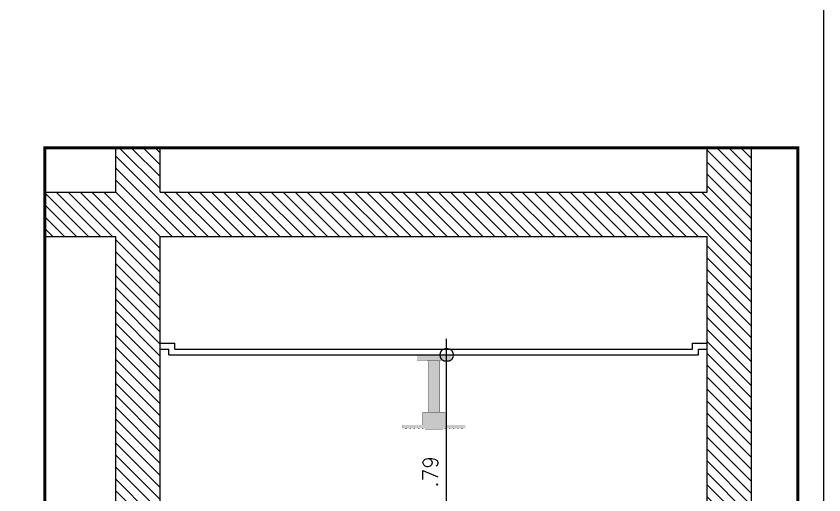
# Model space of a CAD drawing. Header units: millimetres. Extents: x 2182 to 2335, y 1488 to 1614.
# Drawn here: x 2304.948 to 2307.679, y 1511.668 to 1513.285 of the extents above; entities that cross this region are included whole.
import ezdxf

# ---------------------------------------------------------------- set-up
doc = ezdxf.new("R2010")
doc.units = ezdxf.units.MM
doc.linetypes.add('DIVIDE', pattern=[1.25, 0.5, -0.25, 0, -0.25, 0, -0.25])
for name, color, linetype in [('AI-Equip san', 1, 'Continuous'), ('COTA', 250, 'Continuous'), ('Hachura', 8, 'Continuous'), ('PAREDE', 7, 'Continuous'), ('Prancha', 6, 'Continuous'), ('TEXTO', 7, 'Continuous')]:
    doc.layers.add(name, color=color, linetype=linetype)
doc.layers.add('AI-Hatch equip san', color=255, linetype='Continuous', lineweight=0)
doc.styles.add('NORMAL', font='romans.shx')
doc.dimstyles.new('D25', dxfattribs={"dimtxt": 0.05, "dimasz": 0.045, "dimexe": 0.18, "dimexo": 0.0625, "dimgap": 0.03, "dimtad": 1, "dimzin": 4, "dimdsep": 46, "dimtxsty": 'NORMAL', "dimblk1": 'DOT1', "dimblk2": 'DOT1', "dimsah": 1, "dimcen": 0.045, "dimse1": 1, "dimse2": 1, "dimclrd": 256, "dimclre": 256, "dimclrt": 7, "dimaunit": 1, "dimadec": 0, "dimazin": 0, "dimtfac": 1, "dimtix": 1, "dimtmove": 2, "dimatfit": 3, "dimldrblk": 'SMALL', "dimfxl": 1, "dimtvp": 1.75, "dimtolj": 1, "dimtzin": 0, "dimarcsym": 0})

# ---------------------------------------------------------------- blocks, each defined once
blk = doc.blocks.new('CHROMO DE TETO - 1979 CTET')
at = {"layer": 'AI-Hatch equip san'}
for points in [[(0.0566, 0.2345), (0.0567, 0.2345), (0.0569, 0.2346), (0.057, 0.2346), (0.0571, 0.2347), (0.0573, 0.2347), (0.0574, 0.2348), (0.0575, 0.2349), (0.0576, 0.235), (0.0577, 0.2351), (0.0578, 0.2352), (0.0579, 0.2353), (0.0579, 0.2355), (0.058, 0.2356), (0.058, 0.2357), (0.0581, 0.2362), (0.0581, 0.2522), (-0.0034, 0.2522), (-0.0579, 0.2522), (-0.0579, 0.236), (-0.0579, 0.2357), (-0.0579, 0.2356), (-0.0578, 0.2355), (-0.0577, 0.2353), (-0.0577, 0.2352), (-0.0576, 0.2351), (-0.0575, 0.235), (-0.0574, 0.2349), (-0.0573, 0.2348), (-0.0571, 0.2347), (-0.057, 0.2347), (-0.0569, 0.2346), (-0.0567, 0.2346), (-0.0566, 0.2345), (-0.0564, 0.2345), (0.0034, 0.2345)], [(-0.0726, 0.0045), (-0.0728, 0.0046), (-0.0729, 0.0046), (-0.0731, 0.0046), (-0.0732, 0.0046), (-0.0734, 0.0046), (-0.0735, 0.0046), (-0.0737, 0.0046), (-0.0738, 0.0046), (-0.074, 0.0046), (-0.0741, 0.0046), (-0.0743, 0.0046), (-0.0745, 0.0045), (-0.0746, 0.0045), (-0.0753, 0.0044), (-0.0759, 0.0044), (-0.0766, 0.0043), (-0.0774, 0.0042), (-0.078, 0.0042), (-0.0785, 0.0041), (-0.0785, 0.0028), (-0.0789, 0.0026), (-0.0824, 0.0026), (-0.0827, 0.0029), (-0.0827, 0.0042), (-0.0831, 0.0042), (-0.0838, 0.0042), (-0.0845, 0.0043), (-0.0852, 0.0044), (-0.0859, 0.0044), (-0.0864, 0.0045), (-0.0866, 0.0045), (-0.0867, 0.0045), (-0.0869, 0.0046), (-0.087, 0.0046), (-0.0872, 0.0046), (-0.0873, 0.0046), (-0.0875, 0.0046), (-0.0876, 0.0046), (-0.0878, 0.0046), (-0.0879, 0.0046), (-0.0881, 0.0046), (-0.0882, 0.0046), (-0.0884, 0.0046), (-0.0886, 0.0045), (-0.089, 0.0045), (-0.0894, 0.0044), (-0.0901, 0.0044), (-0.0905, 0.0043), (-0.091, 0.0043), (-0.0916, 0.0042), (-0.0916, 0.0028), (-0.0919, 0.0026), (-0.0976, 0.0026), (-0.0978, 0.0029), (-0.0978, 0.0042), (-0.0982, 0.0042), (-0.0986, 0.0043), (-0.0992, 0.0043), (-0.0997, 0.0044), (-0.1, 0.0044), (-0.1003, 0.0045), (-0.1005, 0.0045), (-0.1006, 0.0045), (-0.1007, 0.0045), (-0.1008, 0.0045), (-0.1008, 0.0045), (-0.1009, 0.0046), (-0.101, 0.0046), (-0.101, 0.0046), (-0.1012, 0.0046), (-0.1013, 0.0046), (-0.1014, 0.0046), (-0.1015, 0.0046), (-0.1016, 0.0046), (-0.1017, 0.0046), (-0.1058, 0.0046), (-0.1058, 0.0155), (-0.0957, 0.0155), (-0.0393, 0.0155), (-0.0393, 0.057), (-0.0391, 0.0576), (-0.0388, 0.0581), (-0.0384, 0.0585), (-0.0379, 0.0587), (-0.0374, 0.0588), (-0.0191, 0.0588), (-0.0191, 0.2145), (-0.0191, 0.232), (-0.0206, 0.232), (-0.0211, 0.2322), (-0.0216, 0.2326), (-0.0218, 0.2331), (-0.0218, 0.2332), (-0.0218, 0.2331), (-0.0217, 0.2329), (-0.0217, 0.2328), (-0.0216, 0.2327), (-0.0215, 0.2326), (-0.0214, 0.2325), (-0.0213, 0.2324), (-0.0212, 0.2323), (-0.0211, 0.2322), (-0.0209, 0.2321), (-0.0208, 0.2321), (-0.0206, 0.2321), (-0.0205, 0.232), (-0.0203, 0.232), (0.0036, 0.232), (0.0205, 0.232), (0.0206, 0.232), (0.0208, 0.2321), (0.0209, 0.2321), (0.0211, 0.2321), (0.0212, 0.2322), (0.0213, 0.2323), (0.0214, 0.2324), (0.0215, 0.2325), (0.0216, 0.2326), (0.0217, 0.2327), (0.0218, 0.2328), (0.0219, 0.2331), (0.022, 0.2332), (0.0219, 0.2329), (0.0215, 0.2324), (0.021, 0.2321), (0.0206, 0.232), (0.0193, 0.232), (0.0193, 0.2145), (0.0193, 0.0588), (0.0377, 0.0588), (0.0382, 0.0587), (0.0387, 0.0583), (0.0391, 0.0579), (0.0394, 0.0574), (0.0394, 0.0569), (0.0394, 0.0155), (0.0966, 0.0155), (0.1059, 0.0155), (0.1059, 0.0046), (0.1019, 0.0046), (0.1017, 0.0046), (0.1017, 0.0046), (0.1015, 0.0046), (0.1014, 0.0046), (0.1014, 0.0046), (0.1012, 0.0046), (0.1011, 0.0046), (0.101, 0.0046), (0.101, 0.0045), (0.1009, 0.0045), (0.1008, 0.0045), (0.1008, 0.0045), (0.1004, 0.0045), (0.1002, 0.0044), (0.0999, 0.0044), (0.0992, 0.0043), (0.0987, 0.0043), (0.0983, 0.0042), (0.098, 0.0042), (0.098, 0.0028), (0.0976, 0.0026), (0.0919, 0.0026), (0.0917, 0.0029), (0.0917, 0.0042), (0.0912, 0.0043), (0.0907, 0.0043), (0.0902, 0.0044), (0.0896, 0.0044), (0.0888, 0.0045), (0.0887, 0.0045), (0.0885, 0.0046), (0.0884, 0.0046), (0.0882, 0.0046), (0.0881, 0.0046), (0.0879, 0.0046), (0.0878, 0.0046), (0.0876, 0.0046), (0.0875, 0.0046), (0.0873, 0.0046), (0.0872, 0.0046), (0.087, 0.0046), (0.0869, 0.0045), (0.0867, 0.0045), (0.0866, 0.0045), (0.0861, 0.0044), (0.0854, 0.0044), (0.0847, 0.0043), (0.084, 0.0042), (0.0833, 0.0042), (0.0828, 0.0042), (0.0828, 0.0028), (0.0825, 0.0026), (0.0789, 0.0026), (0.0787, 0.0029), (0.0787, 0.0041), (0.0781, 0.0042), (0.0775, 0.0042), (0.0768, 0.0043), (0.0761, 0.0044), (0.0755, 0.0044), (0.0751, 0.0045), (0.0746, 0.0045), (0.0744, 0.0046), (0.0743, 0.0046), (0.0741, 0.0046), (0.074, 0.0046), (0.0738, 0.0046), (0.0737, 0.0046), (0.0735, 0.0046), (0.0734, 0.0046), (0.0732, 0.0046), (0.0731, 0.0046), (0.0729, 0.0046), (0.0728, 0.0045), (0.0726, 0.0045), (0.0725, 0.0045), (0.072, 0.0044), (0.0713, 0.0044), (0.0706, 0.0043), (0.0698, 0.0042), (0.0692, 0.0042), (0.0687, 0.0041), (0.0687, 0.0028), (0.0684, 0.0026), (0.0648, 0.0026), (0.0646, 0.0029), (0.0646, 0.0041), (0.064, 0.0042), (0.0634, 0.0042), (0.0627, 0.0043), (0.062, 0.0044), (0.0613, 0.0044), (0.061, 0.0045), (0.0605, 0.0045), (0.0603, 0.0046), (0.0602, 0.0046), (0.06, 0.0046), (0.0599, 0.0046), (0.0597, 0.0046), (0.0596, 0.0046), (0.0594, 0.0046), (0.0593, 0.0046), (0.0591, 0.0046), (0.059, 0.0046), (0.0588, 0.0046), (0.0587, 0.0045), (0.0585, 0.0045), (0.0584, 0.0045), (0.0579, 0.0044), (0.0572, 0.0044), (0.0565, 0.0043), (0.0557, 0.0042), (0.0551, 0.0042), (0.0546, 0.0042), (0.0546, 0.0028), (0.0542, 0.0026), (0.0507, 0.0026), (0.0505, 0.0029), (0.0505, 0.0041), (0.0505, 0.0041), (0.0505, 0.0041), (0.0499, 0.0042), (0.0493, 0.0042), (0.0486, 0.0043), (0.0479, 0.0044), (0.0472, 0.0044), (0.0465, 0.0045), (0.0464, 0.0045), (0.0462, 0.0046), (0.0461, 0.0046), (0.0459, 0.0046), (0.0458, 0.0046), (0.0456, 0.0046), (0.0455, 0.0046), (0.0453, 0.0046), (0.0452, 0.0046), (0.045, 0.0046), (0.0449, 0.0046), (0.0447, 0.0046), (0.0446, 0.0045), (0.0444, 0.0045), (0.0442, 0.0045), (0.0438, 0.0044), (0.0431, 0.0044), (0.0424, 0.0043), (0.0416, 0.0042), (0.041, 0.0042), (0.0405, 0.0042), (0.0405, 0.0028), (0.0402, 0.0026), (0.0366, 0.0026), (0.0364, 0.0029), (0.0364, 0.0041), (0.0359, 0.0042), (0.0354, 0.0042), (0.0348, 0.0042), (0.0343, 0.0043), (0.0338, 0.0044), (0.0332, 0.0044), (0.0329, 0.0045), (0.0326, 0.0045), (0.0323, 0.0045), (0.0323, 0.0036), (0.0321, 0.003), (0.0318, 0.0025), (0.0314, 0.0021), (0.031, 0.0018), (0.0305, 0.0016), (0.03, 0.0015), (0.0296, 0.0014), (0.0001, 0.0014), (-0.0296, 0.0014), (-0.0301, 0.0015), (-0.0306, 0.0017), (-0.0311, 0.002), (-0.0315, 0.0023), (-0.0318, 0.0028), (-0.032, 0.0032), (-0.0321, 0.0036), (-0.0322, 0.0045), (-0.0325, 0.0045), (-0.0329, 0.0044), (-0.0334, 0.0044), (-0.034, 0.0043), (-0.0345, 0.0043), (-0.035, 0.0042), (-0.0356, 0.0042), (-0.0359, 0.0042), (-0.0362, 0.0041), (-0.0362, 0.0028), (-0.0366, 0.0026), (-0.0401, 0.0026), (-0.0403, 0.0029), (-0.0403, 0.0042), (-0.0408, 0.0042), (-0.0415, 0.0042), (-0.0422, 0.0043), (-0.0429, 0.0044), (-0.0436, 0.0044), (-0.0441, 0.0045), (-0.0443, 0.0045), (-0.0444, 0.0045), (-0.0446, 0.0046), (-0.0447, 0.0046), (-0.0449, 0.0046), (-0.045, 0.0046), (-0.0452, 0.0046), (-0.0453, 0.0046), (-0.0455, 0.0046), (-0.0456, 0.0046), (-0.0458, 0.0046), (-0.0459, 0.0046), (-0.0461, 0.0046), (-0.0462, 0.0045), (-0.0468, 0.0045), (-0.0472, 0.0044), (-0.0479, 0.0043), (-0.0487, 0.0043), (-0.0494, 0.0042), (-0.05, 0.0042), (-0.0503, 0.0041), (-0.0503, 0.0041), (-0.0503, 0.0028), (-0.0507, 0.0026), (-0.0542, 0.0026), (-0.0544, 0.0029), (-0.0544, 0.0042), (-0.0549, 0.0042), (-0.0556, 0.0042), (-0.0563, 0.0043), (-0.057, 0.0044), (-0.0577, 0.0044), (-0.0582, 0.0045), (-0.0584, 0.0045), (-0.0585, 0.0045), (-0.0587, 0.0046), (-0.0588, 0.0046), (-0.059, 0.0046), (-0.0591, 0.0046), (-0.0593, 0.0046), (-0.0594, 0.0046), (-0.0596, 0.0046), (-0.0597, 0.0046), (-0.0599, 0.0046), (-0.06, 0.0046), (-0.0602, 0.0046), (-0.0603, 0.0045), (-0.0609, 0.0045), (-0.0612, 0.0044), (-0.0618, 0.0044), (-0.0625, 0.0043), (-0.0633, 0.0042), (-0.0639, 0.0042), (-0.0644, 0.0041), (-0.0644, 0.0028), (-0.0648, 0.0026), (-0.0683, 0.0026), (-0.0686, 0.0029), (-0.0686, 0.0041), (-0.069, 0.0042), (-0.0697, 0.0042), (-0.0704, 0.0043), (-0.0711, 0.0044), (-0.0718, 0.0044), (-0.0723, 0.0045), (-0.0725, 0.0045)], [(-0.0033, 0.2345), (-0.0218, 0.2345), (-0.0218, 0.2335), (-0.0218, 0.2332), (-0.0218, 0.2331), (-0.0217, 0.2329), (-0.0217, 0.2328), (-0.0216, 0.2327), (-0.0215, 0.2326), (-0.0214, 0.2325), (-0.0213, 0.2324), (-0.0212, 0.2323), (-0.0211, 0.2322), (-0.0209, 0.2321), (-0.0208, 0.2321), (-0.0206, 0.2321), (-0.0205, 0.232), (-0.0203, 0.232), (0.0036, 0.232), (0.0205, 0.232), (0.0206, 0.232), (0.0208, 0.2321), (0.0209, 0.2321), (0.0211, 0.2321), (0.0212, 0.2322), (0.0213, 0.2323), (0.0214, 0.2324), (0.0215, 0.2325), (0.0216, 0.2326), (0.0217, 0.2327), (0.0218, 0.2328), (0.0219, 0.2329), (0.0219, 0.2331), (0.022, 0.2332), (0.022, 0.2335), (0.022, 0.2345)]]:
    blk.add_hatch(color=256, dxfattribs=at).paths.add_polyline_path(points)
at = {"color": 0, "const_width": 0.000417}
for points in [[(-0.0579, 0.236), (-0.0579, 0.2522)], [(-0.0579, 0.2522), (0.0036, 0.2522)], [(0.0581, 0.2522), (-0.0034, 0.2522)], [(0.0581, 0.236), (0.0581, 0.2522)], [(-0.0564, 0.2345), (-0.0564, 0.2345), (-0.0566, 0.2345), (-0.0567, 0.2346), (-0.0569, 0.2346), (-0.057, 0.2347), (-0.0571, 0.2347), (-0.0573, 0.2348), (-0.0574, 0.2349), (-0.0575, 0.235), (-0.0576, 0.2351), (-0.0577, 0.2352), (-0.0577, 0.2353), (-0.0578, 0.2355), (-0.0579, 0.2356), (-0.0579, 0.2357), (-0.0579, 0.236)], [(0.0034, 0.2345), (-0.0564, 0.2345)], [(-0.0218, 0.2335), (-0.0218, 0.2345)], [(-0.0203, 0.232), (-0.0203, 0.232), (-0.0205, 0.232), (-0.0206, 0.2321), (-0.0208, 0.2321), (-0.0209, 0.2321), (-0.0211, 0.2322), (-0.0212, 0.2323), (-0.0213, 0.2324), (-0.0214, 0.2325), (-0.0215, 0.2326), (-0.0216, 0.2327), (-0.0217, 0.2328), (-0.0217, 0.2329), (-0.0218, 0.2331), (-0.0218, 0.2332), (-0.0218, 0.2335)], [(-0.0203, 0.232), (0.0036, 0.232)], [(-0.0191, 0.2145), (-0.0191, 0.2323)], [(0.0205, 0.232), (-0.0034, 0.232)], [(-0.0033, 0.2345), (0.0566, 0.2345)], [(0.0193, 0.2145), (0.0193, 0.2323)], [(0.0205, 0.232), (0.0205, 0.232), (0.0206, 0.232), (0.0208, 0.2321), (0.0209, 0.2321), (0.0211, 0.2321), (0.0212, 0.2322), (0.0213, 0.2323), (0.0214, 0.2324), (0.0215, 0.2325), (0.0216, 0.2326), (0.0217, 0.2327), (0.0218, 0.2328), (0.0219, 0.2329), (0.0219, 0.2331), (0.022, 0.2332), (0.022, 0.2335)], [(0.022, 0.2335), (0.022, 0.2345)], [(0.0566, 0.2345), (0.0566, 0.2345), (0.0567, 0.2345), (0.0569, 0.2346), (0.057, 0.2346), (0.0571, 0.2347), (0.0573, 0.2347), (0.0574, 0.2348), (0.0575, 0.2349), (0.0576, 0.235), (0.0577, 0.2351), (0.0578, 0.2352), (0.0579, 0.2353), (0.0579, 0.2355), (0.058, 0.2356), (0.058, 0.2357), (0.0581, 0.236)], [(-0.0191, 0.0588), (-0.0191, 0.2145)], [(0.0193, 0.0588), (0.0193, 0.2145)], [(-0.0393, 0.0568), (-0.0393, 0.0568), (-0.0393, 0.057), (-0.0392, 0.0572), (-0.0392, 0.0574), (-0.0391, 0.0576), (-0.039, 0.0577), (-0.0389, 0.0579), (-0.0388, 0.0581), (-0.0387, 0.0582), (-0.0386, 0.0583), (-0.0384, 0.0584), (-0.0382, 0.0585), (-0.0381, 0.0586), (-0.0379, 0.0587), (-0.0377, 0.0588), (-0.0375, 0.0588)], [(-0.0393, 0.0154), (-0.0393, 0.0568)], [(0.0007, 0.0588), (-0.0373, 0.0588)], [(0.0007, 0.0588), (0.0374, 0.0588)], [(0.0394, 0.0568), (0.0394, 0.0568), (0.0394, 0.057), (0.0394, 0.0572), (0.0393, 0.0574), (0.0393, 0.0576), (0.0392, 0.0577), (0.0391, 0.0579), (0.039, 0.0581), (0.0388, 0.0582), (0.0387, 0.0583), (0.0385, 0.0584), (0.0384, 0.0585), (0.0382, 0.0586), (0.038, 0.0587), (0.0378, 0.0588), (0.0376, 0.0588)], [(0.0394, 0.0154), (0.0394, 0.0568)], [(-0.1058, 0.0046), (-0.1058, 0.0155)], [(-0.1058, 0.0155), (-0.0957, 0.0155)], [(-0.1058, 0.0046), (-0.1017, 0.0046)], [(-0.1005, 0.0045), (-0.1005, 0.0045), (-0.1006, 0.0045), (-0.1007, 0.0045), (-0.1008, 0.0045), (-0.1008, 0.0045), (-0.1009, 0.0046), (-0.101, 0.0046), (-0.1011, 0.0046), (-0.1011, 0.0046), (-0.1012, 0.0046), (-0.1013, 0.0046), (-0.1014, 0.0046), (-0.1014, 0.0046), (-0.1015, 0.0046), (-0.1016, 0.0046), (-0.1017, 0.0046)], [(-0.1005, 0.0045), (-0.1005, 0.0045), (-0.1004, 0.0045), (-0.1002, 0.0045), (-0.1, 0.0044), (-0.0998, 0.0044), (-0.0997, 0.0044), (-0.0995, 0.0044), (-0.0993, 0.0044), (-0.0992, 0.0043), (-0.099, 0.0043), (-0.0988, 0.0043), (-0.0987, 0.0043), (-0.0985, 0.0043), (-0.0983, 0.0043), (-0.0982, 0.0042), (-0.0978, 0.0042)], [(-0.0978, 0.0031), (-0.0978, 0.0042)], [(-0.0973, 0.0026), (-0.0973, 0.0026), (-0.0974, 0.0026), (-0.0974, 0.0026), (-0.0975, 0.0026), (-0.0975, 0.0026), (-0.0976, 0.0026), (-0.0976, 0.0027), (-0.0976, 0.0027), (-0.0977, 0.0027), (-0.0977, 0.0027), (-0.0977, 0.0028), (-0.0978, 0.0028), (-0.0978, 0.0029), (-0.0978, 0.0029), (-0.0978, 0.003), (-0.0978, 0.0031)], [(-0.0973, 0.0026), (-0.0921, 0.0026)], [(-0.0965, 0.0155), (0, 0.0155)], [(-0.0921, 0.0026), (-0.0921, 0.0026), (-0.092, 0.0026), (-0.092, 0.0026), (-0.092, 0.0026), (-0.092, 0.0026), (-0.0919, 0.0026), (-0.0919, 0.0026), (-0.0919, 0.0026), (-0.0919, 0.0026), (-0.0919, 0.0026), (-0.0918, 0.0026), (-0.0918, 0.0026), (-0.0918, 0.0027), (-0.0918, 0.0027), (-0.0917, 0.0027), (-0.0917, 0.0027), (-0.0917, 0.0027), (-0.0917, 0.0027), (-0.0917, 0.0027), (-0.0917, 0.0028), (-0.0916, 0.0028), (-0.0916, 0.0028), (-0.0916, 0.0028), (-0.0916, 0.0029), (-0.0916, 0.0029), (-0.0916, 0.0029), (-0.0916, 0.0029), (-0.0916, 0.0029), (-0.0916, 0.003), (-0.0916, 0.003), (-0.0916, 0.003), (-0.0916, 0.0031)], [(-0.0916, 0.0042), (-0.0916, 0.0042), (-0.0914, 0.0042), (-0.0912, 0.0042), (-0.0911, 0.0043), (-0.0909, 0.0043), (-0.0907, 0.0043), (-0.0905, 0.0043), (-0.0904, 0.0043), (-0.0902, 0.0043), (-0.09, 0.0044), (-0.0899, 0.0044), (-0.0897, 0.0044), (-0.0895, 0.0044), (-0.0894, 0.0044), (-0.0892, 0.0045), (-0.089, 0.0045)], [(-0.0916, 0.0031), (-0.0916, 0.0042)], [(-0.0864, 0.0045), (-0.0864, 0.0045), (-0.0866, 0.0045), (-0.0867, 0.0045), (-0.0869, 0.0046), (-0.087, 0.0046), (-0.0872, 0.0046), (-0.0873, 0.0046), (-0.0875, 0.0046), (-0.0876, 0.0046), (-0.0878, 0.0046), (-0.0879, 0.0046), (-0.0881, 0.0046), (-0.0882, 0.0046), (-0.0884, 0.0046), (-0.0886, 0.0045), (-0.089, 0.0045)], [(-0.0864, 0.0045), (-0.0864, 0.0045), (-0.0862, 0.0045), (-0.086, 0.0044), (-0.0857, 0.0044), (-0.0855, 0.0044), (-0.0852, 0.0044), (-0.085, 0.0043), (-0.0848, 0.0043), (-0.0845, 0.0043), (-0.0843, 0.0043), (-0.0841, 0.0042), (-0.0838, 0.0042), (-0.0836, 0.0042), (-0.0834, 0.0042), (-0.0831, 0.0042), (-0.0827, 0.0042)], [(-0.0827, 0.0031), (-0.0827, 0.0042)], [(-0.0821, 0.0026), (-0.0821, 0.0026), (-0.0822, 0.0026), (-0.0823, 0.0026), (-0.0823, 0.0026), (-0.0823, 0.0026), (-0.0824, 0.0026), (-0.0824, 0.0027), (-0.0825, 0.0027), (-0.0825, 0.0027), (-0.0825, 0.0027), (-0.0826, 0.0028), (-0.0826, 0.0028), (-0.0826, 0.0029), (-0.0826, 0.0029), (-0.0826, 0.003), (-0.0827, 0.0031)], [(-0.0821, 0.0026), (-0.079, 0.0026)], [(-0.079, 0.0026), (-0.079, 0.0026), (-0.079, 0.0026), (-0.079, 0.0026), (-0.079, 0.0026), (-0.0789, 0.0026), (-0.0789, 0.0026), (-0.0789, 0.0026), (-0.0789, 0.0026), (-0.0788, 0.0026), (-0.0788, 0.0026), (-0.0788, 0.0026), (-0.0788, 0.0026), (-0.0787, 0.0027), (-0.0787, 0.0027), (-0.0787, 0.0027), (-0.0787, 0.0027), (-0.0787, 0.0027), (-0.0787, 0.0027), (-0.0786, 0.0027), (-0.0786, 0.0028), (-0.0786, 0.0028), (-0.0786, 0.0028), (-0.0786, 0.0028), (-0.0786, 0.0029), (-0.0786, 0.0029), (-0.0786, 0.0029), (-0.0785, 0.0029), (-0.0785, 0.0029), (-0.0785, 0.003), (-0.0785, 0.003), (-0.0785, 0.003), (-0.0785, 0.0031)], [(-0.0785, 0.0041), (-0.0785, 0.0041), (-0.0783, 0.0042), (-0.0781, 0.0042), (-0.0778, 0.0042), (-0.0776, 0.0042), (-0.0773, 0.0042), (-0.0771, 0.0042), (-0.0769, 0.0043), (-0.0766, 0.0043), (-0.0764, 0.0043), (-0.0762, 0.0043), (-0.0759, 0.0044), (-0.0757, 0.0044), (-0.0755, 0.0044), (-0.0752, 0.0044), (-0.0746, 0.0045)], [(-0.0785, 0.0031), (-0.0785, 0.0041)], [(-0.0723, 0.0045), (-0.0723, 0.0045), (-0.0725, 0.0045), (-0.0726, 0.0045), (-0.0728, 0.0046), (-0.0729, 0.0046), (-0.0731, 0.0046), (-0.0732, 0.0046), (-0.0734, 0.0046), (-0.0735, 0.0046), (-0.0737, 0.0046), (-0.0738, 0.0046), (-0.074, 0.0046), (-0.0741, 0.0046), (-0.0743, 0.0046), (-0.0745, 0.0045), (-0.0746, 0.0045)], [(-0.0723, 0.0045), (-0.0723, 0.0045), (-0.0721, 0.0045), (-0.0719, 0.0044), (-0.0716, 0.0044), (-0.0714, 0.0044), (-0.0711, 0.0044), (-0.0709, 0.0043), (-0.0707, 0.0043), (-0.0704, 0.0043), (-0.0702, 0.0043), (-0.07, 0.0042), (-0.0697, 0.0042), (-0.0695, 0.0042), (-0.0693, 0.0042), (-0.069, 0.0042), (-0.0686, 0.0041)], [(-0.0686, 0.0031), (-0.0686, 0.0041)], [(-0.068, 0.0026), (-0.068, 0.0026), (-0.0681, 0.0026), (-0.0681, 0.0026), (-0.0682, 0.0026), (-0.0682, 0.0026), (-0.0683, 0.0026), (-0.0683, 0.0027), (-0.0684, 0.0027), (-0.0684, 0.0027), (-0.0684, 0.0027), (-0.0685, 0.0028), (-0.0685, 0.0028), (-0.0685, 0.0029), (-0.0685, 0.0029), (-0.0685, 0.003), (-0.0686, 0.0031)], [(-0.068, 0.0026), (-0.0649, 0.0026)], [(-0.0649, 0.0026), (-0.0649, 0.0026), (-0.0649, 0.0026), (-0.0649, 0.0026), (-0.0648, 0.0026), (-0.0648, 0.0026), (-0.0648, 0.0026), (-0.0648, 0.0026), (-0.0648, 0.0026), (-0.0647, 0.0026), (-0.0647, 0.0026), (-0.0647, 0.0026), (-0.0647, 0.0026), (-0.0646, 0.0027), (-0.0646, 0.0027), (-0.0646, 0.0027), (-0.0646, 0.0027), (-0.0646, 0.0027), (-0.0646, 0.0027), (-0.0645, 0.0027), (-0.0645, 0.0028), (-0.0645, 0.0028), (-0.0645, 0.0028), (-0.0645, 0.0028), (-0.0645, 0.0029), (-0.0645, 0.0029), (-0.0644, 0.0029), (-0.0644, 0.0029), (-0.0644, 0.0029), (-0.0644, 0.003), (-0.0644, 0.003), (-0.0644, 0.003), (-0.0644, 0.0031)], [(-0.0644, 0.0041), (-0.0644, 0.0041), (-0.0642, 0.0042), (-0.0639, 0.0042), (-0.0637, 0.0042), (-0.0635, 0.0042), (-0.0632, 0.0042), (-0.063, 0.0042), (-0.0628, 0.0043), (-0.0625, 0.0043), (-0.0623, 0.0043), (-0.0621, 0.0043), (-0.0618, 0.0044), (-0.0616, 0.0044), (-0.0614, 0.0044), (-0.0611, 0.0044), (-0.0609, 0.0045)], [(-0.0644, 0.0031), (-0.0644, 0.0041)], [(-0.0582, 0.0045), (-0.0582, 0.0045), (-0.0584, 0.0045), (-0.0585, 0.0045), (-0.0587, 0.0046), (-0.0588, 0.0046), (-0.059, 0.0046), (-0.0591, 0.0046), (-0.0593, 0.0046), (-0.0594, 0.0046), (-0.0596, 0.0046), (-0.0597, 0.0046), (-0.0599, 0.0046), (-0.06, 0.0046), (-0.0602, 0.0046), (-0.0603, 0.0045), (-0.0609, 0.0045)], [(-0.0582, 0.0045), (-0.0582, 0.0045), (-0.058, 0.0045), (-0.0577, 0.0044), (-0.0575, 0.0044), (-0.0573, 0.0044), (-0.057, 0.0044), (-0.0568, 0.0043), (-0.0566, 0.0043), (-0.0563, 0.0043), (-0.0561, 0.0043), (-0.0559, 0.0042), (-0.0556, 0.0042), (-0.0554, 0.0042), (-0.0552, 0.0042), (-0.0549, 0.0042), (-0.0544, 0.0042)], [(-0.0544, 0.0031), (-0.0544, 0.0042)], [(-0.0544, 0.0031), (-0.0544, 0.0031), (-0.0544, 0.003), (-0.0544, 0.003), (-0.0544, 0.003), (-0.0544, 0.003), (-0.0544, 0.0029), (-0.0544, 0.0029), (-0.0544, 0.0029), (-0.0544, 0.0029), (-0.0544, 0.0029), (-0.0544, 0.0028), (-0.0544, 0.0028), (-0.0544, 0.0028), (-0.0543, 0.0028), (-0.0543, 0.0027), (-0.0543, 0.0027), (-0.0543, 0.0027), (-0.0543, 0.0027), (-0.0543, 0.0027), (-0.0542, 0.0027), (-0.0542, 0.0027), (-0.0542, 0.0026), (-0.0542, 0.0026), (-0.0542, 0.0026), (-0.0541, 0.0026), (-0.0541, 0.0026), (-0.0541, 0.0026), (-0.0541, 0.0026), (-0.054, 0.0026), (-0.054, 0.0026), (-0.054, 0.0026), (-0.0539, 0.0026)], [(-0.0539, 0.0026), (-0.0508, 0.0026)], [(-0.0503, 0.0031), (-0.0503, 0.0031), (-0.0503, 0.003), (-0.0503, 0.003), (-0.0503, 0.003), (-0.0503, 0.003), (-0.0503, 0.0029), (-0.0503, 0.0029), (-0.0503, 0.0029), (-0.0504, 0.0029), (-0.0504, 0.0029), (-0.0504, 0.0028), (-0.0504, 0.0028), (-0.0504, 0.0028), (-0.0504, 0.0028), (-0.0504, 0.0027), (-0.0504, 0.0027), (-0.0505, 0.0027), (-0.0505, 0.0027), (-0.0505, 0.0027), (-0.0505, 0.0027), (-0.0505, 0.0027), (-0.0506, 0.0026), (-0.0506, 0.0026), (-0.0506, 0.0026), (-0.0506, 0.0026), (-0.0507, 0.0026), (-0.0507, 0.0026), (-0.0507, 0.0026), (-0.0507, 0.0026), (-0.0507, 0.0026), (-0.0508, 0.0026), (-0.0508, 0.0026)], [(-0.0503, 0.0041), (-0.0503, 0.0041), (-0.0501, 0.0042), (-0.0498, 0.0042), (-0.0496, 0.0042), (-0.0494, 0.0042), (-0.0491, 0.0042), (-0.0489, 0.0042), (-0.0487, 0.0043), (-0.0484, 0.0043), (-0.0482, 0.0043), (-0.048, 0.0043), (-0.0477, 0.0044), (-0.0475, 0.0044), (-0.0473, 0.0044), (-0.047, 0.0044), (-0.0468, 0.0045)], [(-0.0503, 0.0031), (-0.0503, 0.0042)], [(-0.0441, 0.0045), (-0.0441, 0.0045), (-0.0443, 0.0045), (-0.0444, 0.0045), (-0.0446, 0.0046), (-0.0447, 0.0046), (-0.0449, 0.0046), (-0.045, 0.0046), (-0.0452, 0.0046), (-0.0453, 0.0046), (-0.0455, 0.0046), (-0.0456, 0.0046), (-0.0458, 0.0046), (-0.0459, 0.0046), (-0.0461, 0.0046), (-0.0462, 0.0045), (-0.0468, 0.0045)], [(-0.0441, 0.0045), (-0.0441, 0.0045), (-0.0439, 0.0045), (-0.0436, 0.0044), (-0.0434, 0.0044), (-0.0432, 0.0044), (-0.0429, 0.0044), (-0.0427, 0.0043), (-0.0425, 0.0043), (-0.0422, 0.0043), (-0.042, 0.0043), (-0.0418, 0.0042), (-0.0415, 0.0042), (-0.0413, 0.0042), (-0.0411, 0.0042), (-0.0408, 0.0042), (-0.0403, 0.0042)], [(-0.0403, 0.0031), (-0.0403, 0.0042)], [(-0.0398, 0.0026), (-0.0398, 0.0026), (-0.0399, 0.0026), (-0.0399, 0.0026), (-0.04, 0.0026), (-0.04, 0.0026), (-0.0401, 0.0026), (-0.0401, 0.0027), (-0.0402, 0.0027), (-0.0402, 0.0027), (-0.0402, 0.0027), (-0.0403, 0.0028), (-0.0403, 0.0028), (-0.0403, 0.0029), (-0.0403, 0.0029), (-0.0403, 0.003), (-0.0403, 0.0031)], [(-0.0398, 0.0026), (-0.0367, 0.0026)], [(-0.0367, 0.0026), (-0.0367, 0.0026), (-0.0367, 0.0026), (-0.0367, 0.0026), (-0.0366, 0.0026), (-0.0366, 0.0026), (-0.0366, 0.0026), (-0.0366, 0.0026), (-0.0365, 0.0026), (-0.0365, 0.0026), (-0.0365, 0.0026), (-0.0365, 0.0026), (-0.0365, 0.0026), (-0.0364, 0.0027), (-0.0364, 0.0027), (-0.0364, 0.0027), (-0.0364, 0.0027), (-0.0364, 0.0027), (-0.0363, 0.0027), (-0.0363, 0.0027), (-0.0363, 0.0028), (-0.0363, 0.0028), (-0.0363, 0.0028), (-0.0363, 0.0028), (-0.0363, 0.0029), (-0.0363, 0.0029), (-0.0362, 0.0029), (-0.0362, 0.0029), (-0.0362, 0.0029), (-0.0362, 0.003), (-0.0362, 0.003), (-0.0362, 0.003), (-0.0362, 0.0031)], [(-0.0362, 0.0041), (-0.0362, 0.0041), (-0.0359, 0.0042), (-0.0357, 0.0042), (-0.0354, 0.0042), (-0.0351, 0.0042), (-0.0349, 0.0042), (-0.0346, 0.0043), (-0.0343, 0.0043), (-0.0341, 0.0043), (-0.0338, 0.0043), (-0.0335, 0.0044), (-0.0333, 0.0044), (-0.033, 0.0044), (-0.0327, 0.0045), (-0.0325, 0.0045), (-0.0319, 0.0046)], [(-0.0362, 0.0031), (-0.0362, 0.0041)], [(0.0001, 0.0014), (-0.0294, 0.0014), (-0.0294, 0.0014), (-0.0297, 0.0014), (-0.03, 0.0015), (-0.0302, 0.0016), (-0.0305, 0.0017), (-0.0307, 0.0018), (-0.031, 0.0019), (-0.0312, 0.0021), (-0.0314, 0.0022), (-0.0315, 0.0024), (-0.0317, 0.0027), (-0.0318, 0.0029), (-0.032, 0.0031), (-0.0321, 0.0034), (-0.0321, 0.0036), (-0.0322, 0.0045)], [(-0.0319, 0.0046), (0, 0.0046)], [(0.0966, 0.0155), (0, 0.0155)], [(0.032, 0.0046), (0, 0.0046)], [(0.0364, 0.0041), (0.0364, 0.0041), (0.0361, 0.0042), (0.0358, 0.0042), (0.0355, 0.0042), (0.0353, 0.0042), (0.035, 0.0042), (0.0347, 0.0043), (0.0345, 0.0043), (0.0342, 0.0043), (0.0339, 0.0043), (0.0337, 0.0044), (0.0334, 0.0044), (0.0331, 0.0044), (0.0329, 0.0045), (0.0326, 0.0045), (0.032, 0.0046)], [(0.0364, 0.0031), (0.0364, 0.0041)], [(0.0369, 0.0026), (0.0369, 0.0026), (0.0368, 0.0026), (0.0368, 0.0026), (0.0368, 0.0026), (0.0368, 0.0026), (0.0367, 0.0026), (0.0367, 0.0026), (0.0367, 0.0026), (0.0367, 0.0026), (0.0366, 0.0026), (0.0366, 0.0026), (0.0366, 0.0026), (0.0366, 0.0027), (0.0366, 0.0027), (0.0365, 0.0027), (0.0365, 0.0027), (0.0365, 0.0027), (0.0365, 0.0027), (0.0365, 0.0027), (0.0365, 0.0028), (0.0364, 0.0028), (0.0364, 0.0028), (0.0364, 0.0028), (0.0364, 0.0029), (0.0364, 0.0029), (0.0364, 0.0029), (0.0364, 0.0029), (0.0364, 0.0029), (0.0364, 0.003), (0.0364, 0.003), (0.0364, 0.003), (0.0364, 0.0031)], [(0.04, 0.0026), (0.0369, 0.0026)], [(0.04, 0.0026), (0.04, 0.0026), (0.04, 0.0026), (0.0401, 0.0026), (0.0401, 0.0026), (0.0402, 0.0026), (0.0402, 0.0026), (0.0403, 0.0027), (0.0403, 0.0027), (0.0403, 0.0027), (0.0404, 0.0027), (0.0404, 0.0028), (0.0404, 0.0028), (0.0404, 0.0029), (0.0405, 0.0029), (0.0405, 0.003), (0.0405, 0.0031)], [(0.0443, 0.0045), (0.0443, 0.0045), (0.044, 0.0045), (0.0438, 0.0044), (0.0436, 0.0044), (0.0433, 0.0044), (0.0431, 0.0044), (0.0428, 0.0043), (0.0426, 0.0043), (0.0424, 0.0043), (0.0421, 0.0043), (0.0419, 0.0042), (0.0417, 0.0042), (0.0414, 0.0042), (0.0412, 0.0042), (0.041, 0.0042), (0.0405, 0.0042)], [(0.0405, 0.0031), (0.0405, 0.0042)], [(0.0443, 0.0045), (0.0443, 0.0045), (0.0444, 0.0045), (0.0446, 0.0045), (0.0447, 0.0046), (0.0449, 0.0046), (0.045, 0.0046), (0.0452, 0.0046), (0.0453, 0.0046), (0.0455, 0.0046), (0.0456, 0.0046), (0.0458, 0.0046), (0.0459, 0.0046), (0.0461, 0.0046), (0.0462, 0.0046), (0.0464, 0.0045), (0.0465, 0.0045)], [(0.0505, 0.0041), (0.0505, 0.0041), (0.0502, 0.0042), (0.05, 0.0042), (0.0498, 0.0042), (0.0495, 0.0042), (0.0493, 0.0042), (0.049, 0.0042), (0.0488, 0.0043), (0.0486, 0.0043), (0.0483, 0.0043), (0.0481, 0.0043), (0.0479, 0.0044), (0.0476, 0.0044), (0.0474, 0.0044), (0.0472, 0.0044), (0.0465, 0.0045)], [(0.0505, 0.0031), (0.0505, 0.0042)], [(0.0505, 0.0031), (0.0505, 0.0031), (0.0505, 0.003), (0.0505, 0.003), (0.0505, 0.003), (0.0505, 0.003), (0.0505, 0.0029), (0.0505, 0.0029), (0.0505, 0.0029), (0.0505, 0.0029), (0.0505, 0.0029), (0.0505, 0.0028), (0.0505, 0.0028), (0.0505, 0.0028), (0.0506, 0.0028), (0.0506, 0.0027), (0.0506, 0.0027), (0.0506, 0.0027), (0.0506, 0.0027), (0.0506, 0.0027), (0.0507, 0.0027), (0.0507, 0.0027), (0.0507, 0.0026), (0.0507, 0.0026), (0.0507, 0.0026), (0.0508, 0.0026), (0.0508, 0.0026), (0.0508, 0.0026), (0.0508, 0.0026), (0.0509, 0.0026), (0.0509, 0.0026), (0.0509, 0.0026), (0.051, 0.0026)], [(0.0541, 0.0026), (0.051, 0.0026)], [(0.0546, 0.0031), (0.0546, 0.0031), (0.0546, 0.003), (0.0546, 0.003), (0.0546, 0.003), (0.0546, 0.003), (0.0546, 0.0029), (0.0546, 0.0029), (0.0546, 0.0029), (0.0546, 0.0029), (0.0545, 0.0029), (0.0545, 0.0028), (0.0545, 0.0028), (0.0545, 0.0028), (0.0545, 0.0028), (0.0545, 0.0027), (0.0545, 0.0027), (0.0544, 0.0027), (0.0544, 0.0027), (0.0544, 0.0027), (0.0544, 0.0027), (0.0544, 0.0027), (0.0543, 0.0026), (0.0543, 0.0026), (0.0543, 0.0026), (0.0543, 0.0026), (0.0543, 0.0026), (0.0542, 0.0026), (0.0542, 0.0026), (0.0542, 0.0026), (0.0542, 0.0026), (0.0541, 0.0026), (0.0541, 0.0026)], [(0.0584, 0.0045), (0.0584, 0.0045), (0.0581, 0.0045), (0.0579, 0.0044), (0.0577, 0.0044), (0.0574, 0.0044), (0.0572, 0.0044), (0.057, 0.0043), (0.0567, 0.0043), (0.0565, 0.0043), (0.0562, 0.0043), (0.056, 0.0042), (0.0558, 0.0042), (0.0555, 0.0042), (0.0553, 0.0042), (0.0551, 0.0042), (0.0546, 0.0042)], [(0.0546, 0.0031), (0.0546, 0.0042)], [(0.0584, 0.0045), (0.0584, 0.0045), (0.0585, 0.0045), (0.0587, 0.0045), (0.0588, 0.0046), (0.059, 0.0046), (0.0591, 0.0046), (0.0593, 0.0046), (0.0594, 0.0046), (0.0596, 0.0046), (0.0597, 0.0046), (0.0599, 0.0046), (0.06, 0.0046), (0.0602, 0.0046), (0.0603, 0.0046), (0.0605, 0.0045), (0.061, 0.0045)], [(0.0646, 0.0041), (0.0646, 0.0041), (0.0643, 0.0042), (0.0641, 0.0042), (0.0639, 0.0042), (0.0636, 0.0042), (0.0634, 0.0042), (0.0631, 0.0042), (0.0629, 0.0043), (0.0627, 0.0043), (0.0624, 0.0043), (0.0622, 0.0043), (0.062, 0.0044), (0.0617, 0.0044), (0.0615, 0.0044), (0.0613, 0.0044), (0.061, 0.0045)], [(0.0646, 0.0031), (0.0646, 0.0041)], [(0.0651, 0.0026), (0.0651, 0.0026), (0.065, 0.0026), (0.065, 0.0026), (0.065, 0.0026), (0.065, 0.0026), (0.0649, 0.0026), (0.0649, 0.0026), (0.0649, 0.0026), (0.0649, 0.0026), (0.0649, 0.0026), (0.0648, 0.0026), (0.0648, 0.0026), (0.0648, 0.0027), (0.0648, 0.0027), (0.0647, 0.0027), (0.0647, 0.0027), (0.0647, 0.0027), (0.0647, 0.0027), (0.0647, 0.0027), (0.0647, 0.0028), (0.0646, 0.0028), (0.0646, 0.0028), (0.0646, 0.0028), (0.0646, 0.0029), (0.0646, 0.0029), (0.0646, 0.0029), (0.0646, 0.0029), (0.0646, 0.0029), (0.0646, 0.003), (0.0646, 0.003), (0.0646, 0.003), (0.0646, 0.0031)], [(0.0682, 0.0026), (0.0651, 0.0026)], [(0.0682, 0.0026), (0.0682, 0.0026), (0.0682, 0.0026), (0.0683, 0.0026), (0.0683, 0.0026), (0.0684, 0.0026), (0.0684, 0.0026), (0.0685, 0.0027), (0.0685, 0.0027), (0.0685, 0.0027), (0.0686, 0.0027), (0.0686, 0.0028), (0.0686, 0.0028), (0.0687, 0.0029), (0.0687, 0.0029), (0.0687, 0.003), (0.0687, 0.0031)], [(0.0725, 0.0045), (0.0725, 0.0045), (0.0722, 0.0045), (0.072, 0.0044), (0.0718, 0.0044), (0.0715, 0.0044), (0.0713, 0.0044), (0.0711, 0.0043), (0.0708, 0.0043), (0.0706, 0.0043), (0.0703, 0.0043), (0.0701, 0.0042), (0.0699, 0.0042), (0.0696, 0.0042), (0.0694, 0.0042), (0.0692, 0.0042), (0.0687, 0.0041)], [(0.0687, 0.0031), (0.0687, 0.0041)], [(0.0725, 0.0045), (0.0725, 0.0045), (0.0726, 0.0045), (0.0728, 0.0045), (0.0729, 0.0046), (0.0731, 0.0046), (0.0732, 0.0046), (0.0734, 0.0046), (0.0735, 0.0046), (0.0737, 0.0046), (0.0738, 0.0046), (0.074, 0.0046), (0.0741, 0.0046), (0.0743, 0.0046), (0.0744, 0.0046), (0.0746, 0.0045), (0.0751, 0.0045)], [(0.0787, 0.0041), (0.0787, 0.0041), (0.0784, 0.0042), (0.0782, 0.0042), (0.078, 0.0042), (0.0777, 0.0042), (0.0775, 0.0042), (0.0772, 0.0042), (0.077, 0.0043), (0.0768, 0.0043), (0.0765, 0.0043), (0.0763, 0.0043), (0.0761, 0.0044), (0.0758, 0.0044), (0.0756, 0.0044), (0.0754, 0.0044), (0.0751, 0.0045)], [(0.0792, 0.0026), (0.0792, 0.0026), (0.0791, 0.0026), (0.0791, 0.0026), (0.0791, 0.0026), (0.0791, 0.0026), (0.079, 0.0026), (0.079, 0.0026), (0.079, 0.0026), (0.079, 0.0026), (0.079, 0.0026), (0.0789, 0.0026), (0.0789, 0.0026), (0.0789, 0.0027), (0.0789, 0.0027), (0.0789, 0.0027), (0.0788, 0.0027), (0.0788, 0.0027), (0.0788, 0.0027), (0.0788, 0.0027), (0.0788, 0.0028), (0.0788, 0.0028), (0.0787, 0.0028), (0.0787, 0.0028), (0.0787, 0.0029), (0.0787, 0.003), (0.0787, 0.0029), (0.0787, 0.0029), (0.0787, 0.0029), (0.0787, 0.003), (0.0787, 0.003), (0.0787, 0.003), (0.0787, 0.0031)], [(0.0787, 0.0031), (0.0787, 0.0041)], [(0.0823, 0.0026), (0.0792, 0.0026)], [(0.0823, 0.0026), (0.0823, 0.0026), (0.0823, 0.0026), (0.0824, 0.0026), (0.0824, 0.0026), (0.0825, 0.0026), (0.0825, 0.0026), (0.0826, 0.0027), (0.0826, 0.0027), (0.0826, 0.0027), (0.0827, 0.0027), (0.0827, 0.0028), (0.0827, 0.0028), (0.0828, 0.0029), (0.0828, 0.0029), (0.0828, 0.003), (0.0828, 0.0031)], [(0.0866, 0.0045), (0.0866, 0.0045), (0.0863, 0.0045), (0.0861, 0.0044), (0.0859, 0.0044), (0.0856, 0.0044), (0.0854, 0.0044), (0.0852, 0.0043), (0.0849, 0.0043), (0.0847, 0.0043), (0.0844, 0.0043), (0.0842, 0.0042), (0.084, 0.0042), (0.0837, 0.0042), (0.0835, 0.0042), (0.0833, 0.0042), (0.0828, 0.0042)], [(0.0828, 0.0031), (0.0828, 0.0042)], [(0.0866, 0.0045), (0.0866, 0.0045), (0.0867, 0.0045), (0.0869, 0.0045), (0.087, 0.0046), (0.0872, 0.0046), (0.0873, 0.0046), (0.0875, 0.0046), (0.0876, 0.0046), (0.0878, 0.0046), (0.0879, 0.0046), (0.0881, 0.0046), (0.0882, 0.0046), (0.0884, 0.0046), (0.0885, 0.0046), (0.0887, 0.0045), (0.0888, 0.0045)], [(0.0917, 0.0042), (0.0917, 0.0042), (0.0915, 0.0042), (0.0914, 0.0042), (0.0912, 0.0043), (0.091, 0.0043), (0.0909, 0.0043), (0.0907, 0.0043), (0.0905, 0.0043), (0.0904, 0.0043), (0.0902, 0.0044), (0.09, 0.0044), (0.0898, 0.0044), (0.0897, 0.0044), (0.0895, 0.0044), (0.0893, 0.0045), (0.0888, 0.0045)], [(0.0917, 0.0031), (0.0917, 0.0042)], [(0.0922, 0.0026), (0.0922, 0.0026), (0.0922, 0.0026), (0.0922, 0.0026), (0.0921, 0.0026), (0.0921, 0.0026), (0.0921, 0.0026), (0.0921, 0.0026), (0.092, 0.0026), (0.092, 0.0026), (0.092, 0.0026), (0.092, 0.0026), (0.092, 0.0026), (0.0919, 0.0027), (0.0919, 0.0027), (0.0919, 0.0027), (0.0919, 0.0027), (0.0919, 0.0027), (0.0918, 0.0027), (0.0918, 0.0027), (0.0918, 0.0028), (0.0918, 0.0028), (0.0918, 0.0028), (0.0918, 0.0028), (0.0918, 0.0029), (0.0917, 0.0029), (0.0917, 0.0029), (0.0917, 0.0029), (0.0917, 0.0029), (0.0917, 0.003), (0.0917, 0.003), (0.0917, 0.003), (0.0917, 0.0031)], [(0.0975, 0.0026), (0.0922, 0.0026)], [(0.1059, 0.0155), (0.0958, 0.0155)], [(0.0975, 0.0026), (0.0975, 0.0026), (0.0975, 0.0026), (0.0976, 0.0026), (0.0976, 0.0026), (0.0977, 0.0026), (0.0977, 0.0026), (0.0977, 0.0027), (0.0978, 0.0027), (0.0978, 0.0027), (0.0978, 0.0027), (0.0979, 0.0028), (0.0979, 0.0028), (0.0979, 0.0029), (0.0979, 0.0029), (0.098, 0.003), (0.098, 0.0031)], [(0.1007, 0.0045), (0.1007, 0.0045), (0.1005, 0.0045), (0.1003, 0.0045), (0.1002, 0.0044), (0.1, 0.0044), (0.0998, 0.0044), (0.0997, 0.0044), (0.0995, 0.0044), (0.0993, 0.0043), (0.0991, 0.0043), (0.099, 0.0043), (0.0988, 0.0043), (0.0986, 0.0043), (0.0985, 0.0043), (0.0983, 0.0042), (0.098, 0.0042)], [(0.098, 0.0031), (0.098, 0.0042)], [(0.1007, 0.0045), (0.1007, 0.0045), (0.1007, 0.0045), (0.1008, 0.0045), (0.1009, 0.0045), (0.101, 0.0045), (0.101, 0.0046), (0.1011, 0.0046), (0.1012, 0.0046), (0.1013, 0.0046), (0.1014, 0.0046), (0.1014, 0.0046), (0.1015, 0.0046), (0.1016, 0.0046), (0.1017, 0.0046), (0.1017, 0.0046), (0.1019, 0.0046)], [(0.1059, 0.0046), (0.1019, 0.0046)], [(0.1059, 0.0046), (0.1059, 0.0155)]]:
    blk.add_lwpolyline(points, dxfattribs=at)
for points in [[(-0.0503, 0.0041), (-0.0503, 0.0041)], [(0.0505, 0.0041), (0.0505, 0.0041)]]:
    blk.add_lwpolyline(points, close=True, dxfattribs=at)
at = {"color": 0, "lineweight": 5, "const_width": 0.000417}
blk.add_lwpolyline([(0.0001, 0.0014), (0.0296, 0.0014), (0.0296, 0.0014), (0.0298, 0.0014), (0.0301, 0.0015), (0.0304, 0.0016), (0.0306, 0.0017), (0.0309, 0.0018), (0.0311, 0.0019), (0.0313, 0.0021), (0.0315, 0.0022), (0.0317, 0.0024), (0.0318, 0.0027), (0.032, 0.0029), (0.0321, 0.0031), (0.0322, 0.0034), (0.0323, 0.0036), (0.0323, 0.0045)], dxfattribs=at)
blk = doc.blocks.new('DOT1')
for p, q in [((0, 1.2), (0, -1.2)), ((-1.2, 0), (1.2, 0))]:
    blk.add_line(p, q)
blk.add_circle((0, 0), 0.5)
blk = doc.blocks.new('*D850')
at = {"layer": 'COTA', "linetype": 'Continuous', "lineweight": -2, "transparency": 16777216}
blk.add_line((2306.4037, 1511.3954), (2306.4037, 1512.0954), dxfattribs=at)
at = {"layer": 'Defpoints', "color": 0, "linetype": 'Continuous', "transparency": 16777216}
for p in [(2305.4648, 1512.1404), (2306.4037, 1512.1404), (2305.6748, 1511.3504)]:
    blk.add_point(p, dxfattribs=at)
at = {"layer": 'COTA', "linetype": 'Continuous', "lineweight": -2, "transparency": 16777216, "xscale": 0.045, "yscale": 0.045, "zscale": 0.045}
for p, rotation in [((2306.4037, 1512.1404), 90), ((2306.4037, 1511.3504), 270)]:
    blk.add_blockref('DOT1', p, dxfattribs=dict(at, rotation=rotation))
at = {"layer": 'COTA', "color": 7, "linetype": 'Continuous', "transparency": 16777216, "insert": (2306.3487, 1511.7454), "char_height": 0.05, "attachment_point": 5, "rotation": 90, "style": 'NORMAL'}
blk.add_mtext('\\A1;.79', dxfattribs=at)
blk = doc.blocks.new('_Small')
at = {"color": 0, "linetype": 'ByBlock', "lineweight": -2}
blk.add_circle((0, 0), 0.25, dxfattribs=at)

msp = doc.modelspace()

# ---------------------------------------------------------------- hatches: boundary and pattern name
at = {"layer": 'Hachura'}
h = msp.add_hatch(dxfattribs=at)
h.set_pattern_fill('ANSI31', color=256, scale=0.009, angle=-90)
h.set_pattern_definition([(315, (909.089757, 4408.301394), (0.02020557627, 0.02020557627), [])])
h.paths.add_polyline_path([(2307.2848, 1509.7204), (2307.4348, 1509.7204), (2307.4348, 1512.6904), (2307.4348, 1512.8404), (2307.2848, 1512.8404), (2307.2848, 1512.6904), (2305.4348, 1512.6904), (2305.4348, 1512.8404), (2305.2848, 1512.8404), (2305.2848, 1512.6904), (2305.0448, 1512.6904), (2305.0448, 1512.5404), (2305.2848, 1512.5404), (2305.2848, 1509.7204), (2305.4348, 1509.7204), (2305.4348, 1512.5404), (2307.2848, 1512.5404)])

# ---------------------------------------------------------------- linework, layer by layer
at = {"layer": 'PAREDE'}
for p, q in [((2305.0448, 1512.5404), (2305.0448, 1512.8404)), ((2305.0448, 1512.8404), (2305.4348, 1512.8404)), ((2305.2848, 1512.6904), (2305.2848, 1512.8404)), ((2305.4348, 1512.6904), (2305.4348, 1512.8404)), ((2307.2848, 1512.8404), (2307.4348, 1512.8404)), ((2307.2848, 1512.6904), (2307.2848, 1512.8404)), ((2307.4348, 1512.6904), (2307.4348, 1512.8404)), ((2305.0448, 1512.6904), (2305.2848, 1512.6904)), ((2305.4348, 1512.6904), (2307.2848, 1512.6904)), ((2307.4348, 1509.7204), (2307.4348, 1512.6904)), ((2305.0448, 1512.5404), (2305.2848, 1512.5404)), ((2305.2848, 1509.7204), (2305.2848, 1512.5404)), ((2305.4348, 1512.5404), (2307.2848, 1512.5404)), ((2305.4348, 1509.7204), (2305.4348, 1512.5404)), ((2307.2848, 1509.7204), (2307.2848, 1512.5404)), ((2305.4348, 1512.1804), (2305.4848, 1512.1804)), ((2305.4848, 1512.1604), (2305.4848, 1512.1804)), ((2307.2348, 1512.1604), (2307.2348, 1512.1804)), ((2307.2348, 1512.1804), (2307.2848, 1512.1804)), ((2305.4348, 1512.1604), (2305.4648, 1512.1604)), ((2305.4648, 1512.1404), (2305.4648, 1512.1604)), ((2305.4848, 1512.1604), (2307.2348, 1512.1604)), ((2307.2548, 1512.1404), (2307.2548, 1512.1604)), ((2307.2548, 1512.1604), (2307.2848, 1512.1604)), ((2305.4648, 1512.1404), (2307.2548, 1512.1404))]:
    msp.add_line(p, q, dxfattribs=at)
at = {"layer": 'Prancha', "color": 2}
msp.add_lwpolyline([(2307.6789, 1517.8499), (2291.2031, 1517.8499), (2291.2031, 1504.1999), (2307.6789, 1504.1999)], close=True, dxfattribs=at)
at = {"layer": 'TEXTO', "color": 8, "linetype": 'DIVIDE', "const_width": 0.01}
msp.add_lwpolyline([(2305.0448, 1509.6501), (2307.5907, 1509.6501), (2307.5907, 1512.8404), (2305.0448, 1512.8404)], close=True, dxfattribs=at)

# ---------------------------------------------------------------- block references
at = {"layer": 'AI-Equip san'}
msp.add_blockref('CHROMO DE TETO - 1979 CTET', (2306.3612, 1511.8882), dxfattribs=at)

# ---------------------------------------------------------------- dimensions: what is measured, and where the dimension line sits
at = {"layer": 'COTA', "color": 2, "linetype": 'Continuous'}
dim = msp.add_linear_dim(base=(2306.4037, 1512.1404), p1=(2305.6748, 1511.3504), p2=(2305.4648, 1512.1404), angle=90, dimstyle='D25', dxfattribs=at)
dim.commit()
dim.dimension.update_dxf_attribs({"geometry": '*D850', "text_midpoint": (2306.3487, 1511.7454)})

doc.saveas('drawing.dxf')
